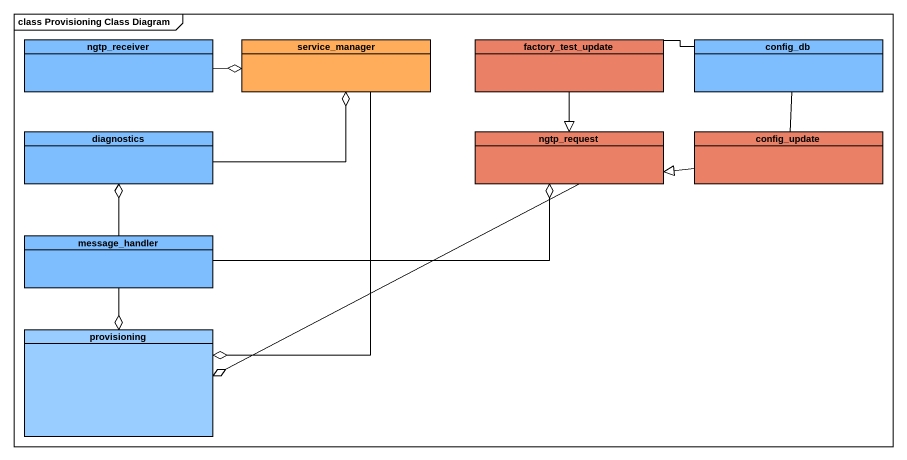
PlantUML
@startuml
mainframe class Provisioning Class Diagram
hide circle
hide empty members
class ngtp_receiver #7EBEFF
class service_manager #FFAD5B
class factory_test_update #EA8066
class config_db #7EBEFF
class diagnostics #7EBEFF
class ngtp_request #EA8066
class config_update #EA8066
class message_handler #7EBEFF
class provisioning #99CCFF
ngtp_receiver -right-o service_manager
service_manager --o provisioning
factory_test_update --|> ngtp_request
config_db -left- factory_test_update
config_db -- config_update
diagnostics -right-o service_manager
ngtp_request -left-o provisioning
config_update -left-|> ngtp_request
message_handler -up-o diagnostics
message_handler -right-o ngtp_request
message_handler --o provisioning
@enduml
